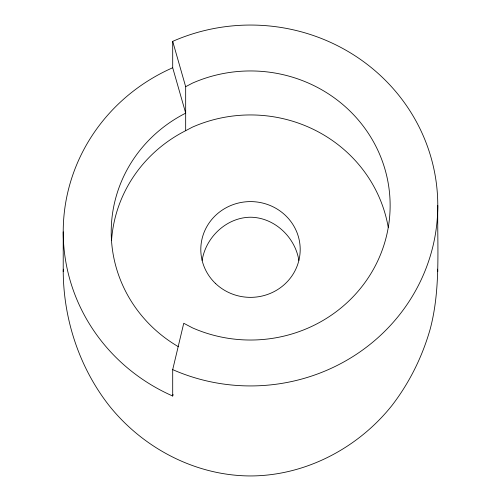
<?xml version="1.0" encoding="UTF-8"?>
<svg xmlns="http://www.w3.org/2000/svg" width="501" height="501" viewBox="0 0 501 501"><rect width="100%" height="100%" fill="white"/><g stroke="black" fill="none" stroke-linecap="round" stroke-linejoin="round"><path stroke-width="0.75" d="M178.325 346.673A139.253 134.168 0 0 1 111.278 227.836A139.253 134.168 0 0 1 185.696 113.151L172.701 67.754L172.701 41.358A187.28 180.441 0 0 1 437.78 205.491C437.16 246.724 440.911 288.745 430.19 329.082C422.33 356.668 409.53 382.62 392.039 405.378C358.077 448.113 305.453 475.8 250.5 475.95C195.547 475.8 142.923 448.113 108.961 405.378C79.321 367.365 63.583 319.563 63.22 271.479L63.37 269.181M202.141 260.388C205.823 237.155 226.546 217.459 250.5 217.221C274.454 217.459 295.177 237.155 298.859 260.388M172.701 67.754A187.28 180.441 0 0 0 63.22 231.882A187.28 180.441 0 0 0 172.701 396.015L172.701 369.625L183.748 323.27L192.49 327.867A139.635 134.537 0 0 0 390.135 205.491A139.635 134.537 0 0 0 192.49 83.11L185.671 86.698L185.671 130.692A139.253 134.168 0 0 0 111.516 240.662M172.701 396.015L173.064 394.5M185.671 130.692L192.49 127.104A139.635 134.537 0 0 1 388.225 227.304M172.701 41.358L185.671 86.698M437.63 269.181L437.78 271.479M63.22 231.882L63.22 271.479M437.78 205.491A187.28 180.441 0 0 1 172.701 369.625M215.361 283.334A49.693 47.877 0 0 0 298.502 261.873A49.693 47.877 0 0 0 237.637 203.231A49.693 47.877 0 0 0 215.361 283.334"/></g></svg>
